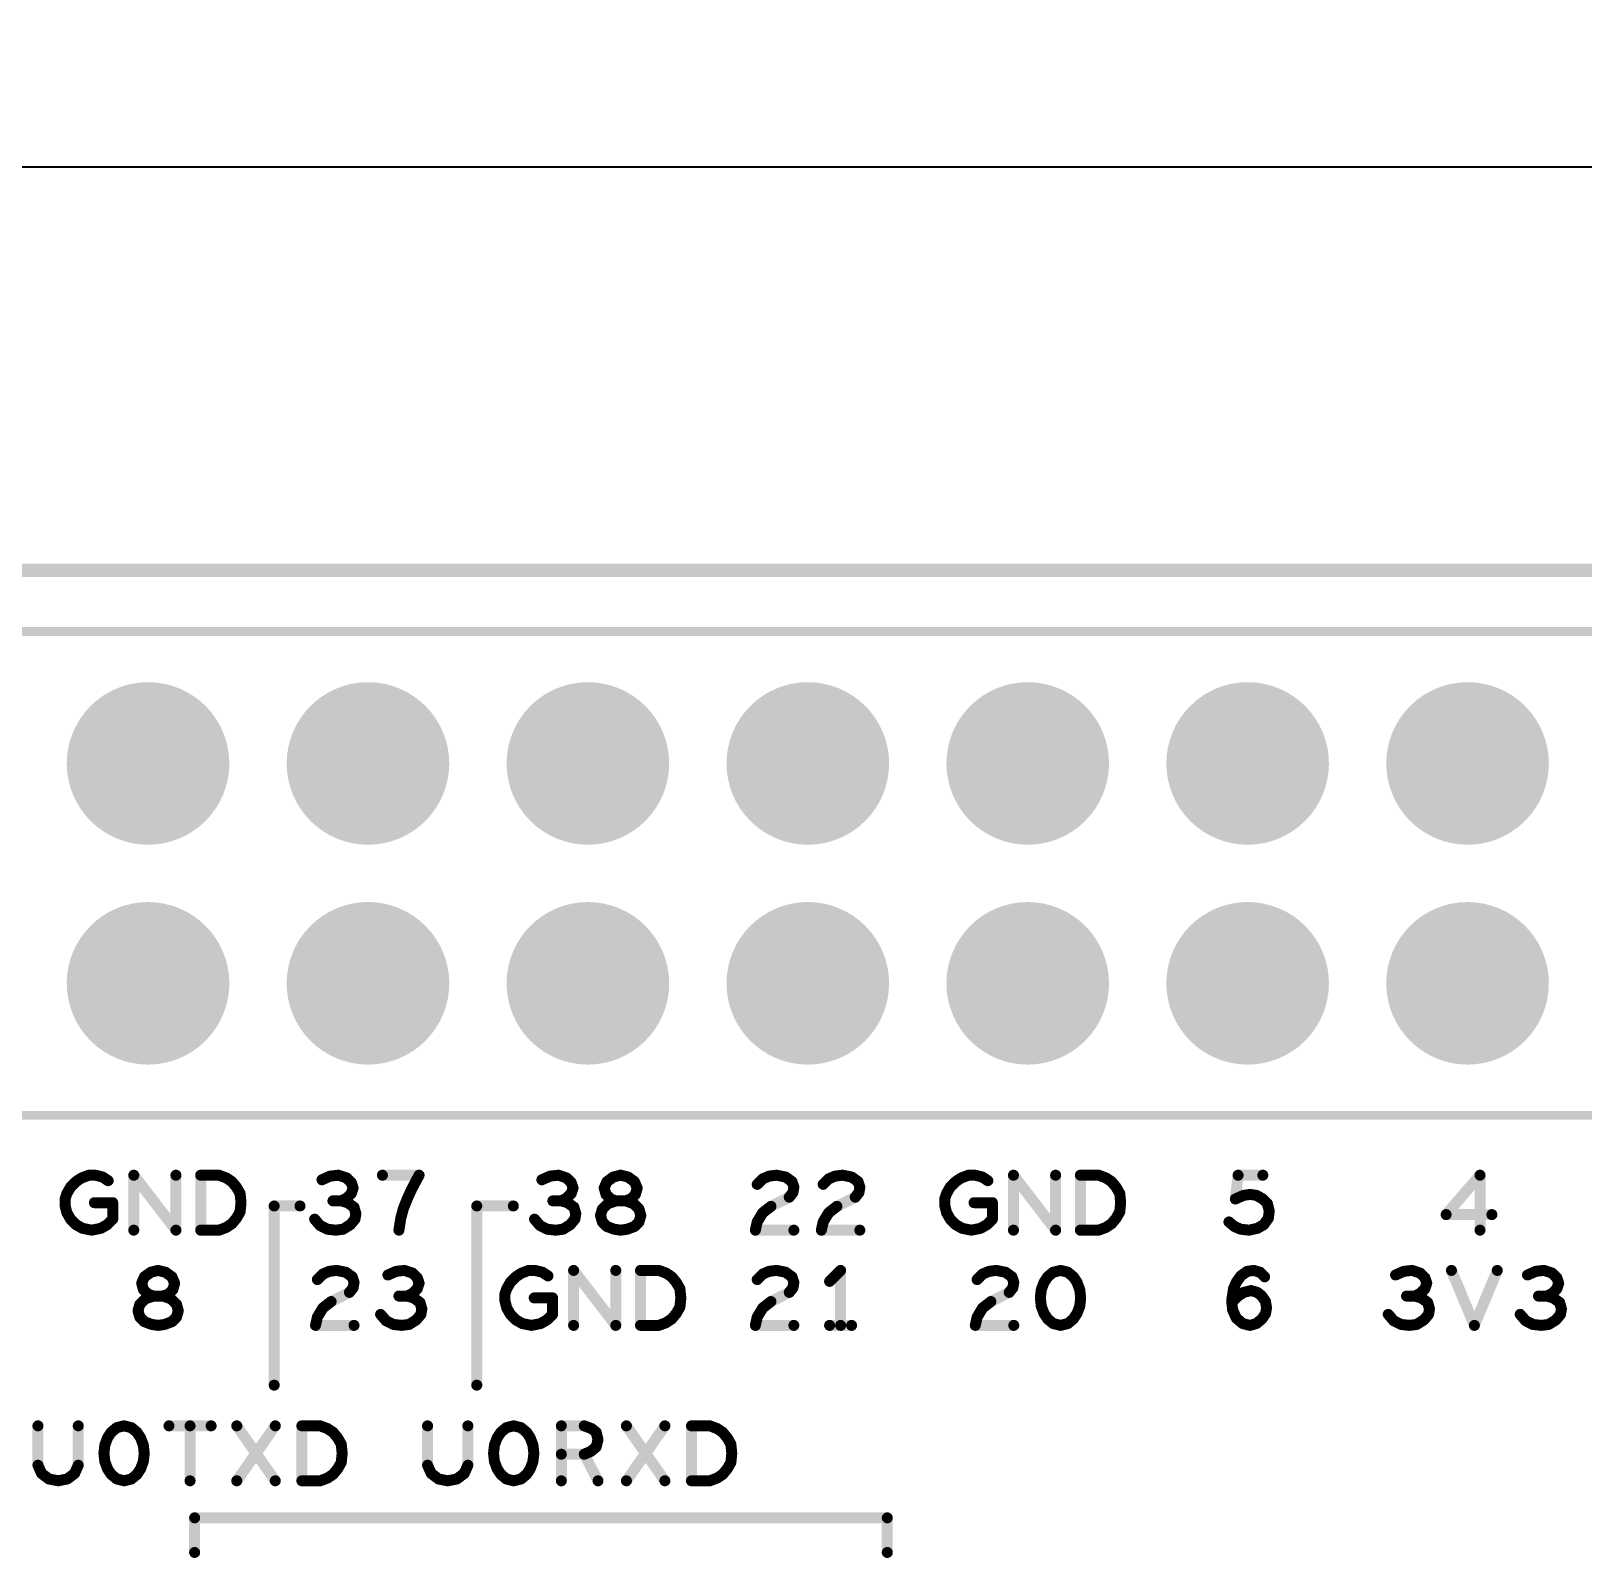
# Model space of a CAD drawing. Extents: x -11 to 101, y 2 to 100.
# Drawn here: x 13.1 to 31.02, y 73.09 to 90.73 of the extents above; entities that cross this region are included whole.
import ezdxf

# ---------------------------------------------------------------- set-up
doc = ezdxf.new("R2010")
doc.units = 0
doc.layers.get('0').update_dxf_attribs({"linetype": 'CONTINUOUS'})
doc.layers.get('DEFPOINTS').update_dxf_attribs({"linetype": 'CONTINUOUS'})
doc.layers.add('SILK_TOP_ART', color=251, linetype='CONTINUOUS')
doc.layers.add('SOLDER_TOP_ART', color=18, linetype='CONTINUOUS')
doc.dimstyles.get("Standard").update_dxf_attribs({"dimtxt": 3, "dimasz": 3, "dimexe": 0.18, "dimexo": 0, "dimgap": 1, "dimtad": 0, "dimtih": 1, "dimtoh": 1, "dimzin": 0, "dimcen": 0.09, "dimazin": 3, "dimtfac": 1, "dimtofl": 0, "dimtmove": 0, "dimatfit": 3})

# ---------------------------------------------------------------- blocks, each defined once
blk = doc.blocks.new('ROUND_165')
at = {"const_width": 0.0635}
blk.add_lwpolyline([(-0.03175, 0, 1), (0.03175, 0, 1)], format="xyb", close=True, dxfattribs=at)
blk = doc.blocks.new('ROUND_346')
at = {"const_width": 0.939}
blk.add_lwpolyline([(-0.4695, 0, 1), (0.4695, 0, 1)], format="xyb", close=True, dxfattribs=at)
blk = doc.blocks.new('*U167')
at = {"color": 0, "linetype": 'CONTINUOUS'}
blk.add_text('82.50', height=3, dxfattribs=at).set_placement((37.06, 87.687))
blk = doc.blocks.new('*D162')
at = {"color": 0, "linetype": 'CONTINUOUS'}
for p, q in [((1.038, 82.5), (1.038, 89.341)), ((83.538, 82.5), (83.538, 89.341)), ((4.038, 89.161), (36.229, 89.161)), ((80.538, 89.161), (48.347, 89.161))]:
    blk.add_line(p, q, dxfattribs=at)
for points in [[(4.038, 89.661), (4.038, 88.661), (1.038, 89.161)], [(80.538, 89.661), (80.538, 88.661), (83.538, 89.161)]]:
    blk.add_solid(points, dxfattribs=at)
at = {"layer": 'DEFPOINTS', "color": 0, "linetype": 'CONTINUOUS'}
for p in [(83.538, 89.161), (1.038, 82.5), (83.538, 82.5)]:
    blk.add_point(p, dxfattribs=at)
at = {"linetype": 'CONTINUOUS'}
blk.add_blockref('*U167', (0, 0), dxfattribs=at)

msp = doc.modelspace()

# ---------------------------------------------------------------- linework, layer by layer
at = {"layer": 'SILK_TOP_ART'}
for points, const_width in [([(35, 84.5), (3, 84.5)], 0.1524), ([(7.338, 83.794), (59.662, 83.794)], 0.1016), ([(59.662, 78.206), (7.338, 78.206)], 0.1016), ([(13.5128, 77.3016), (13.5551, 77.3757)], 0.127), ([(13.5551, 77.3757), (13.6186, 77.4392)], 0.127), ([(13.6186, 77.4392), (13.6821, 77.4815)], 0.127), ([(13.6821, 77.4815), (13.7668, 77.5133)], 0.127), ([(13.7668, 77.5133), (13.8409, 77.5133)], 0.127), ([(13.8409, 77.5133), (13.9255, 77.4921)], 0.127), ([(13.9255, 77.4921), (13.9891, 77.4498)], 0.127), ([(14.2854, 76.8783), (14.2854, 77.5133)], 0.127), ([(14.2854, 77.5133), (14.7722, 76.8783)], 0.127), ([(14.7722, 76.8783), (14.7722, 77.5133)], 0.127), ([(15.058, 76.8783), (15.058, 77.5133)], 0.127), ([(15.058, 77.5133), (15.2696, 77.5133)], 0.127), ([(15.2696, 77.5133), (15.3543, 77.4815)], 0.127), ([(15.3543, 77.4815), (15.4178, 77.4392)], 0.127), ([(15.4178, 77.4392), (15.4707, 77.3757)], 0.127), ([(15.4707, 77.3757), (15.5131, 77.3016)], 0.127), ([(16.5539, 77.5027), (16.4586, 77.4604)], 0.127), ([(16.6491, 77.5133), (16.5539, 77.5027)], 0.127), ([(16.7444, 77.4815), (16.6491, 77.5133)], 0.127), ([(16.7973, 77.4286), (16.7444, 77.4815)], 0.127), ([(16.8185, 77.3651), (16.7973, 77.4286)], 0.127), ([(17.5805, 77.5133), (17.1571, 77.5133)], 0.127), ([(17.4958, 77.3545), (17.5805, 77.5133)], 0.127), ([(19.0939, 77.5027), (18.9986, 77.4604)], 0.127), ([(19.1891, 77.5133), (19.0939, 77.5027)], 0.127), ([(19.2844, 77.4815), (19.1891, 77.5133)], 0.127), ([(19.3373, 77.4286), (19.2844, 77.4815)], 0.127), ([(19.3585, 77.3651), (19.3373, 77.4286)], 0.127), ([(19.7183, 77.3651), (19.7501, 77.4392)], 0.127), ([(19.7501, 77.4392), (19.8241, 77.4921)], 0.127), ([(19.8241, 77.4921), (19.9088, 77.5133)], 0.127), ([(19.9088, 77.5133), (19.9935, 77.4921)], 0.127), ([(19.9935, 77.4921), (20.0675, 77.4392)], 0.127), ([(20.0675, 77.4392), (20.0993, 77.3651)], 0.127), ([(21.4857, 77.4075), (21.5492, 77.471)], 0.127), ([(21.5492, 77.471), (21.6233, 77.5027)], 0.127), ([(21.6233, 77.5027), (21.708, 77.5133)], 0.127), ([(21.708, 77.5133), (21.8138, 77.4921)], 0.127), ([(21.8138, 77.4921), (21.8879, 77.4392)], 0.127), ([(21.8879, 77.4392), (21.9091, 77.3757)], 0.127), ([(21.9091, 77.3757), (21.8985, 77.3122)], 0.127), ([(22.2477, 77.4075), (22.3112, 77.471)], 0.127), ([(22.3112, 77.471), (22.3853, 77.5027)], 0.127), ([(22.3853, 77.5027), (22.47, 77.5133)], 0.127), ([(22.47, 77.5133), (22.5758, 77.4921)], 0.127), ([(22.5758, 77.4921), (22.6499, 77.4392)], 0.127), ([(22.6499, 77.4392), (22.6711, 77.3757)], 0.127), ([(22.6711, 77.3757), (22.6605, 77.3122)], 0.127), ([(23.6728, 77.3016), (23.7151, 77.3757)], 0.127), ([(23.7151, 77.3757), (23.7786, 77.4392)], 0.127), ([(23.7786, 77.4392), (23.8421, 77.4815)], 0.127), ([(23.8421, 77.4815), (23.9268, 77.5133)], 0.127), ([(23.9268, 77.5133), (24.0009, 77.5133)], 0.127), ([(24.0009, 77.5133), (24.0855, 77.4921)], 0.127), ([(24.0855, 77.4921), (24.1491, 77.4498)], 0.127), ([(24.4454, 76.8783), (24.4454, 77.5133)], 0.127), ([(24.4454, 77.5133), (24.9322, 76.8783)], 0.127), ([(24.9322, 76.8783), (24.9322, 77.5133)], 0.127), ([(25.218, 76.8783), (25.218, 77.5133)], 0.127), ([(25.218, 77.5133), (25.4296, 77.5133)], 0.127), ([(25.4296, 77.5133), (25.5143, 77.4815)], 0.127), ([(25.5143, 77.4815), (25.5778, 77.4392)], 0.127), ([(25.5778, 77.4392), (25.6307, 77.3757)], 0.127), ([(25.6307, 77.3757), (25.6731, 77.3016)], 0.127), ([(27.0081, 77.2381), (27.0398, 77.5133)], 0.127), ([(27.0398, 77.5133), (27.3255, 77.5133)], 0.127), ([(29.8338, 77.5133), (29.4422, 77.0582)], 0.127), ([(29.8338, 76.8783), (29.8338, 77.5133)], 0.127), ([(13.4916, 77.2381), (13.5128, 77.3016)], 0.127), ([(13.4916, 77.164), (13.4916, 77.2381)], 0.127), ([(13.8303, 77.1958), (14.042, 77.1958)], 0.127), ([(14.042, 77.1958), (14.042, 77.0053)], 0.127), ([(15.5131, 77.3016), (15.5236, 77.1958)], 0.127), ([(15.5236, 77.1958), (15.5131, 77.09)], 0.127), ([(16.6809, 77.217), (16.5856, 77.217)], 0.127), ([(16.6809, 77.217), (16.7444, 77.2487)], 0.127), ([(16.755, 77.1958), (16.6809, 77.217)], 0.127), ([(16.7444, 77.2487), (16.7973, 77.3016)], 0.127), ([(16.8291, 77.1429), (16.755, 77.1958)], 0.127), ([(16.7973, 77.3016), (16.8185, 77.3651)], 0.127), ([(17.4006, 77.1323), (17.4429, 77.2381)], 0.127), ([(17.4429, 77.2381), (17.4958, 77.3545)], 0.127), ([(19.2209, 77.217), (19.1256, 77.217)], 0.127), ([(19.2209, 77.217), (19.2844, 77.2487)], 0.127), ([(19.295, 77.1958), (19.2209, 77.217)], 0.127), ([(19.2844, 77.2487), (19.3373, 77.3016)], 0.127), ([(19.3691, 77.1429), (19.295, 77.1958)], 0.127), ([(19.3373, 77.3016), (19.3585, 77.3651)], 0.127), ([(19.7395, 77.291), (19.7183, 77.3651)], 0.127), ([(19.7924, 77.2381), (19.7395, 77.291)], 0.127), ([(19.8559, 77.217), (19.7606, 77.1852)], 0.127), ([(19.8559, 77.217), (19.7924, 77.2381)], 0.127), ([(19.9617, 77.217), (19.8559, 77.217)], 0.127), ([(19.9617, 77.217), (19.8559, 77.217)], 0.127), ([(20.0252, 77.2381), (19.9617, 77.217)], 0.127), ([(20.057, 77.1852), (19.9617, 77.217)], 0.127), ([(20.0781, 77.291), (20.0252, 77.2381)], 0.127), ([(20.0993, 77.3651), (20.0781, 77.291)], 0.127), ([(21.8561, 77.2593), (21.6445, 77.1535)], 0.127), ([(21.8985, 77.3122), (21.8561, 77.2593)], 0.127), ([(22.6181, 77.2593), (22.4065, 77.1535)], 0.127), ([(22.6605, 77.3122), (22.6181, 77.2593)], 0.127), ([(23.6516, 77.2381), (23.6728, 77.3016)], 0.127), ([(23.6516, 77.164), (23.6516, 77.2381)], 0.127), ([(23.9903, 77.1958), (24.202, 77.1958)], 0.127), ([(24.202, 77.1958), (24.202, 77.0053)], 0.127), ([(25.6731, 77.3016), (25.6836, 77.1958)], 0.127), ([(25.6836, 77.1958), (25.6731, 77.09)], 0.127), ([(27.1033, 77.2805), (27.0081, 77.2381)], 0.127), ([(27.1774, 77.291), (27.1033, 77.2805)], 0.127), ([(27.2515, 77.2805), (27.1774, 77.291)], 0.127), ([(27.3255, 77.2381), (27.2515, 77.2805)], 0.127), ([(27.3785, 77.1852), (27.3255, 77.2381)], 0.127), ([(13.5128, 77.0794), (13.4916, 77.164)], 0.127), ([(13.5551, 77.0053), (13.5128, 77.0794)], 0.127), ([(15.4707, 77.0159), (15.4178, 76.9524)], 0.127), ([(15.5131, 77.09), (15.4707, 77.0159)], 0.127), ([(15.9068, 75.0876), (15.9068, 77.1577)], 0.127), ([(15.9068, 77.1577), (16.2052, 77.1577)], 0.127), ([(16.8502, 77.0688), (16.8291, 77.1429)], 0.127), ([(16.8396, 77.0053), (16.8502, 77.0688)], 0.127), ([(17.3476, 76.8783), (17.3688, 77.0159)], 0.127), ([(17.3688, 77.0159), (17.4006, 77.1323)], 0.127), ([(18.2468, 75.0876), (18.2468, 77.1577)], 0.127), ([(18.2468, 77.1577), (18.669, 77.1577)], 0.127), ([(19.3902, 77.0688), (19.3691, 77.1429)], 0.127), ([(19.3796, 77.0053), (19.3902, 77.0688)], 0.127), ([(19.6971, 77.1217), (19.676, 77.0476)], 0.127), ([(19.676, 77.0476), (19.6971, 76.9735)], 0.127), ([(19.7606, 77.1852), (19.6971, 77.1217)], 0.127), ([(20.1205, 77.1217), (20.057, 77.1852)], 0.127), ([(20.1416, 77.0476), (20.1205, 77.1217)], 0.127), ([(20.1205, 76.9735), (20.1416, 77.0476)], 0.127), ([(21.5492, 77.0794), (21.4857, 76.9735)], 0.127), ([(21.6445, 77.1535), (21.5492, 77.0794)], 0.127), ([(22.3112, 77.0794), (22.2477, 76.9735)], 0.127), ([(22.4065, 77.1535), (22.3112, 77.0794)], 0.127), ([(23.6728, 77.0794), (23.6516, 77.164)], 0.127), ([(23.7151, 77.0053), (23.6728, 77.0794)], 0.127), ([(25.6307, 77.0159), (25.5778, 76.9524)], 0.127), ([(25.6731, 77.09), (25.6307, 77.0159)], 0.127), ([(27.3361, 76.9418), (27.3891, 77.0159)], 0.127), ([(27.3996, 77.1005), (27.3785, 77.1852)], 0.127), ([(27.3891, 77.0159), (27.3996, 77.1005)], 0.127), ([(29.4422, 77.0582), (29.9714, 77.0582)], 0.127), ([(13.6186, 76.9418), (13.5551, 77.0053)], 0.127), ([(13.6927, 76.8995), (13.6186, 76.9418)], 0.127), ([(13.7986, 76.8783), (13.6927, 76.8995)], 0.127), ([(13.9044, 76.8995), (13.7986, 76.8783)], 0.127), ([(13.9785, 76.9418), (13.9044, 76.8995)], 0.127), ([(14.042, 77.0053), (13.9785, 76.9418)], 0.127), ([(15.2696, 76.8783), (15.058, 76.8783)], 0.127), ([(15.3543, 76.91), (15.2696, 76.8783)], 0.127), ([(15.4178, 76.9524), (15.3543, 76.91)], 0.127), ([(16.374, 77.0053), (16.4375, 76.9312)], 0.127), ([(16.4375, 76.9312), (16.5221, 76.8889)], 0.127), ([(16.5221, 76.8889), (16.6174, 76.8783)], 0.127), ([(16.6174, 76.8783), (16.7021, 76.8889)], 0.127), ([(16.7021, 76.8889), (16.7867, 76.9418)], 0.127), ([(16.7867, 76.9418), (16.8396, 77.0053)], 0.127), ([(18.914, 77.0053), (18.9775, 76.9312)], 0.127), ([(18.9775, 76.9312), (19.0621, 76.8889)], 0.127), ([(19.0621, 76.8889), (19.1574, 76.8783)], 0.127), ([(19.1574, 76.8783), (19.2421, 76.8889)], 0.127), ([(19.2421, 76.8889), (19.3267, 76.9418)], 0.127), ([(19.3267, 76.9418), (19.3796, 77.0053)], 0.127), ([(19.6971, 76.9735), (19.7501, 76.9206)], 0.127), ([(19.7501, 76.9206), (19.8347, 76.8889)], 0.127), ([(19.8347, 76.8889), (19.9088, 76.8783)], 0.127), ([(19.9088, 76.8783), (19.9829, 76.8889)], 0.127), ([(19.9829, 76.8889), (20.0675, 76.9206)], 0.127), ([(20.0675, 76.9206), (20.1205, 76.9735)], 0.127), ([(21.4857, 76.9735), (21.4645, 76.8783)], 0.127), ([(21.4645, 76.8783), (21.9091, 76.8783)], 0.127), ([(22.2477, 76.9735), (22.2265, 76.8783)], 0.127), ([(22.2265, 76.8783), (22.6711, 76.8783)], 0.127), ([(23.7786, 76.9418), (23.7151, 77.0053)], 0.127), ([(23.8527, 76.8995), (23.7786, 76.9418)], 0.127), ([(23.9586, 76.8783), (23.8527, 76.8995)], 0.127), ([(24.0644, 76.8995), (23.9586, 76.8783)], 0.127), ([(24.1385, 76.9418), (24.0644, 76.8995)], 0.127), ([(24.202, 77.0053), (24.1385, 76.9418)], 0.127), ([(25.4296, 76.8783), (25.218, 76.8783)], 0.127), ([(25.5143, 76.91), (25.4296, 76.8783)], 0.127), ([(25.5778, 76.9524), (25.5143, 76.91)], 0.127), ([(26.934, 76.9735), (26.9975, 76.9206)], 0.127), ([(26.9975, 76.9206), (27.0715, 76.8889)], 0.127), ([(27.0715, 76.8889), (27.1668, 76.8783)], 0.127), ([(27.1668, 76.8783), (27.2621, 76.8995)], 0.127), ([(27.2621, 76.8995), (27.3361, 76.9418)], 0.127), ([(14.3763, 76.2651), (14.4081, 76.3392)], 0.127), ([(14.4081, 76.3392), (14.4821, 76.3921)], 0.127), ([(14.4821, 76.3921), (14.5668, 76.4133)], 0.127), ([(14.5668, 76.4133), (14.6515, 76.3921)], 0.127), ([(14.6515, 76.3921), (14.7255, 76.3392)], 0.127), ([(14.7255, 76.3392), (14.7573, 76.2651)], 0.127), ([(16.4057, 76.3075), (16.4692, 76.371)], 0.127), ([(16.4692, 76.371), (16.5433, 76.4027)], 0.127), ([(16.5433, 76.4027), (16.628, 76.4133)], 0.127), ([(16.628, 76.4133), (16.7338, 76.3921)], 0.127), ([(16.7338, 76.3921), (16.8079, 76.3392)], 0.127), ([(16.8079, 76.3392), (16.8291, 76.2757)], 0.127), ([(17.3159, 76.4027), (17.2206, 76.3604)], 0.127), ([(17.4111, 76.4133), (17.3159, 76.4027)], 0.127), ([(17.5064, 76.3815), (17.4111, 76.4133)], 0.127), ([(17.5593, 76.3286), (17.5064, 76.3815)], 0.127), ([(17.5805, 76.2651), (17.5593, 76.3286)], 0.127), ([(18.6351, 76.2757), (18.6986, 76.3392)], 0.127), ([(18.6986, 76.3392), (18.7621, 76.3815)], 0.127), ([(18.7621, 76.3815), (18.8468, 76.4133)], 0.127), ([(18.8468, 76.4133), (18.9209, 76.4133)], 0.127), ([(18.9209, 76.4133), (19.0055, 76.3921)], 0.127), ([(19.0055, 76.3921), (19.0691, 76.3498)], 0.127), ([(19.3654, 75.7783), (19.3654, 76.4133)], 0.127), ([(19.3654, 76.4133), (19.8522, 75.7783)], 0.127), ([(19.8522, 75.7783), (19.8522, 76.4133)], 0.127), ([(20.138, 75.7783), (20.138, 76.4133)], 0.127), ([(20.138, 76.4133), (20.3496, 76.4133)], 0.127), ([(20.3496, 76.4133), (20.4343, 76.3815)], 0.127), ([(20.4343, 76.3815), (20.4978, 76.3392)], 0.127), ([(20.4978, 76.3392), (20.5507, 76.2757)], 0.127), ([(21.4857, 76.3075), (21.5492, 76.371)], 0.127), ([(21.5492, 76.371), (21.6233, 76.4027)], 0.127), ([(21.6233, 76.4027), (21.708, 76.4133)], 0.127), ([(21.708, 76.4133), (21.8138, 76.3921)], 0.127), ([(21.8138, 76.3921), (21.8879, 76.3392)], 0.127), ([(21.8879, 76.3392), (21.9091, 76.2757)], 0.127), ([(22.4488, 76.4133), (22.3218, 76.2863)], 0.127), ([(22.4488, 75.7783), (22.4488, 76.4133)], 0.127), ([(24.0257, 76.3075), (24.0892, 76.371)], 0.127), ([(24.0892, 76.371), (24.1633, 76.4027)], 0.127), ([(24.1633, 76.4027), (24.248, 76.4133)], 0.127), ([(24.248, 76.4133), (24.3538, 76.3921)], 0.127), ([(24.3538, 76.3921), (24.4279, 76.3392)], 0.127), ([(24.4279, 76.3392), (24.4491, 76.2757)], 0.127), ([(24.8406, 76.3392), (24.7983, 76.2757)], 0.127), ([(24.9041, 76.3921), (24.8406, 76.3392)], 0.127), ([(24.9888, 76.4133), (24.9041, 76.3921)], 0.127), ([(25.0735, 76.3921), (24.9888, 76.4133)], 0.127), ([(25.137, 76.3392), (25.0735, 76.3921)], 0.127), ([(25.1793, 76.2757), (25.137, 76.3392)], 0.127), ([(27.0186, 76.2757), (27.0715, 76.3498)], 0.127), ([(27.0715, 76.3498), (27.1456, 76.4027)], 0.127), ([(27.1456, 76.4027), (27.2197, 76.4133)], 0.127), ([(27.2197, 76.4133), (27.2938, 76.3921)], 0.127), ([(27.2938, 76.3921), (27.3467, 76.3392)], 0.127), ([(28.9539, 76.4027), (28.8586, 76.3604)], 0.127), ([(29.0491, 76.4133), (28.9539, 76.4027)], 0.127), ([(29.1444, 76.3815), (29.0491, 76.4133)], 0.127), ([(29.1973, 76.3286), (29.1444, 76.3815)], 0.127), ([(29.2185, 76.2651), (29.1973, 76.3286)], 0.127), ([(29.5042, 76.4133), (29.7688, 75.7783)], 0.127), ([(29.7688, 75.7783), (30.0334, 76.4133)], 0.127), ([(30.4779, 76.4027), (30.3826, 76.3604)], 0.127), ([(30.5731, 76.4133), (30.4779, 76.4027)], 0.127), ([(30.6684, 76.3815), (30.5731, 76.4133)], 0.127), ([(30.7213, 76.3286), (30.6684, 76.3815)], 0.127), ([(30.7425, 76.2651), (30.7213, 76.3286)], 0.127), ([(14.3975, 76.191), (14.3763, 76.2651)], 0.127), ([(14.4504, 76.1381), (14.3975, 76.191)], 0.127), ([(14.5139, 76.117), (14.4186, 76.0852)], 0.127), ([(14.5139, 76.117), (14.4504, 76.1381)], 0.127), ([(14.6197, 76.117), (14.5139, 76.117)], 0.127), ([(14.6197, 76.117), (14.5139, 76.117)], 0.127), ([(14.6832, 76.1381), (14.6197, 76.117)], 0.127), ([(14.715, 76.0852), (14.6197, 76.117)], 0.127), ([(14.7361, 76.191), (14.6832, 76.1381)], 0.127), ([(14.7573, 76.2651), (14.7361, 76.191)], 0.127), ([(16.7761, 76.1593), (16.5645, 76.0535)], 0.127), ([(16.8185, 76.2122), (16.7761, 76.1593)], 0.127), ([(16.8291, 76.2757), (16.8185, 76.2122)], 0.127), ([(17.4429, 76.117), (17.3476, 76.117)], 0.127), ([(17.4429, 76.117), (17.5064, 76.1487)], 0.127), ([(17.517, 76.0958), (17.4429, 76.117)], 0.127), ([(17.5064, 76.1487), (17.5593, 76.2016)], 0.127), ([(17.5593, 76.2016), (17.5805, 76.2651)], 0.127), ([(18.5716, 76.1381), (18.5928, 76.2016)], 0.127), ([(18.5716, 76.064), (18.5716, 76.1381)], 0.127), ([(18.5928, 76.2016), (18.6351, 76.2757)], 0.127), ([(20.5507, 76.2757), (20.5931, 76.2016)], 0.127), ([(20.5931, 76.2016), (20.6036, 76.0958)], 0.127), ([(21.8561, 76.1593), (21.6445, 76.0535)], 0.127), ([(21.8985, 76.2122), (21.8561, 76.1593)], 0.127), ([(21.9091, 76.2757), (21.8985, 76.2122)], 0.127), ([(24.3961, 76.1593), (24.1845, 76.0535)], 0.127), ([(24.4385, 76.2122), (24.3961, 76.1593)], 0.127), ([(24.4491, 76.2757), (24.4385, 76.2122)], 0.127), ([(24.7665, 76.191), (24.756, 76.0958)], 0.127), ([(24.7983, 76.2757), (24.7665, 76.191)], 0.127), ([(25.2111, 76.191), (25.1793, 76.2757)], 0.127), ([(25.2216, 76.0958), (25.2111, 76.191)], 0.127), ([(26.9657, 76.064), (26.9869, 76.2016)], 0.127), ([(26.9657, 76.0429), (27.0398, 76.117)], 0.127), ([(26.9869, 76.2016), (27.0186, 76.2757)], 0.127), ([(27.0398, 76.117), (27.1033, 76.1593)], 0.127), ([(27.1033, 76.1593), (27.188, 76.1805)], 0.127), ([(27.188, 76.1805), (27.2621, 76.1593)], 0.127), ([(27.2621, 76.1593), (27.315, 76.117)], 0.127), ([(27.315, 76.117), (27.3573, 76.0535)], 0.127), ([(29.0809, 76.117), (28.9856, 76.117)], 0.127), ([(29.0809, 76.117), (29.1444, 76.1487)], 0.127), ([(29.155, 76.0958), (29.0809, 76.117)], 0.127), ([(29.1444, 76.1487), (29.1973, 76.2016)], 0.127), ([(29.1973, 76.2016), (29.2185, 76.2651)], 0.127), ([(30.6049, 76.117), (30.5096, 76.117)], 0.127), ([(30.6049, 76.117), (30.6684, 76.1487)], 0.127), ([(30.679, 76.0958), (30.6049, 76.117)], 0.127), ([(30.6684, 76.1487), (30.7213, 76.2016)], 0.127), ([(30.7213, 76.2016), (30.7425, 76.2651)], 0.127), ([(14.3551, 76.0217), (14.334, 75.9476)], 0.127), ([(14.334, 75.9476), (14.3551, 75.8735)], 0.127), ([(14.4186, 76.0852), (14.3551, 76.0217)], 0.127), ([(14.7785, 76.0217), (14.715, 76.0852)], 0.127), ([(14.7996, 75.9476), (14.7785, 76.0217)], 0.127), ([(14.7785, 75.8735), (14.7996, 75.9476)], 0.127), ([(16.4692, 75.9794), (16.4057, 75.8735)], 0.127), ([(16.5645, 76.0535), (16.4692, 75.9794)], 0.127), ([(17.5911, 76.0429), (17.517, 76.0958)], 0.127), ([(17.6122, 75.9688), (17.5911, 76.0429)], 0.127), ([(17.6016, 75.9053), (17.6122, 75.9688)], 0.127), ([(18.5928, 75.9794), (18.5716, 76.064)], 0.127), ([(18.6351, 75.9053), (18.5928, 75.9794)], 0.127), ([(18.9103, 76.0958), (19.122, 76.0958)], 0.127), ([(19.122, 76.0958), (19.122, 75.9053)], 0.127), ([(20.5931, 75.99), (20.5507, 75.9159)], 0.127), ([(20.6036, 76.0958), (20.5931, 75.99)], 0.127), ([(21.5492, 75.9794), (21.4857, 75.8735)], 0.127), ([(21.6445, 76.0535), (21.5492, 75.9794)], 0.127), ([(24.0892, 75.9794), (24.0257, 75.8735)], 0.127), ([(24.1845, 76.0535), (24.0892, 75.9794)], 0.127), ([(24.756, 76.0958), (24.7665, 76.0005)], 0.127), ([(24.7665, 76.0005), (24.7983, 75.9159)], 0.127), ([(25.1793, 75.9159), (25.2111, 76.0005)], 0.127), ([(25.2111, 76.0005), (25.2216, 76.0958)], 0.127), ([(26.9763, 75.9582), (26.9657, 76.064)], 0.127), ([(27.0186, 75.8629), (26.9763, 75.9582)], 0.127), ([(27.3573, 76.0535), (27.3679, 75.9794)], 0.127), ([(27.3679, 75.9794), (27.3573, 75.9159)], 0.127), ([(29.2291, 76.0429), (29.155, 76.0958)], 0.127), ([(29.2502, 75.9688), (29.2291, 76.0429)], 0.127), ([(29.2396, 75.9053), (29.2502, 75.9688)], 0.127), ([(30.7531, 76.0429), (30.679, 76.0958)], 0.127), ([(30.7742, 75.9688), (30.7531, 76.0429)], 0.127), ([(30.7636, 75.9053), (30.7742, 75.9688)], 0.127), ([(14.3551, 75.8735), (14.4081, 75.8206)], 0.127), ([(14.4081, 75.8206), (14.4927, 75.7889)], 0.127), ([(14.4927, 75.7889), (14.5668, 75.7783)], 0.127), ([(14.5668, 75.7783), (14.6409, 75.7889)], 0.127), ([(14.6409, 75.7889), (14.7255, 75.8206)], 0.127), ([(14.7255, 75.8206), (14.7785, 75.8735)], 0.127), ([(16.4057, 75.8735), (16.3845, 75.7783)], 0.127), ([(16.3845, 75.7783), (16.8291, 75.7783)], 0.127), ([(17.136, 75.9053), (17.1995, 75.8312)], 0.127), ([(17.1995, 75.8312), (17.2841, 75.7889)], 0.127), ([(17.2841, 75.7889), (17.3794, 75.7783)], 0.127), ([(17.3794, 75.7783), (17.4641, 75.7889)], 0.127), ([(17.4641, 75.7889), (17.5487, 75.8418)], 0.127), ([(17.5487, 75.8418), (17.6016, 75.9053)], 0.127), ([(18.6986, 75.8418), (18.6351, 75.9053)], 0.127), ([(18.7727, 75.7995), (18.6986, 75.8418)], 0.127), ([(18.8786, 75.7783), (18.7727, 75.7995)], 0.127), ([(18.9844, 75.7995), (18.8786, 75.7783)], 0.127), ([(19.0585, 75.8418), (18.9844, 75.7995)], 0.127), ([(19.122, 75.9053), (19.0585, 75.8418)], 0.127), ([(20.3496, 75.7783), (20.138, 75.7783)], 0.127), ([(20.4343, 75.81), (20.3496, 75.7783)], 0.127), ([(20.4978, 75.8524), (20.4343, 75.81)], 0.127), ([(20.5507, 75.9159), (20.4978, 75.8524)], 0.127), ([(21.4857, 75.8735), (21.4645, 75.7783)], 0.127), ([(21.4645, 75.7783), (21.9091, 75.7783)], 0.127), ([(22.3218, 75.7783), (22.5758, 75.7783)], 0.127), ([(24.0257, 75.8735), (24.0045, 75.7783)], 0.127), ([(24.0045, 75.7783), (24.4491, 75.7783)], 0.127), ([(24.7983, 75.9159), (24.8406, 75.8524)], 0.127), ([(24.8406, 75.8524), (24.9041, 75.7995)], 0.127), ([(24.9041, 75.7995), (24.9888, 75.7783)], 0.127), ([(24.9888, 75.7783), (25.0735, 75.7995)], 0.127), ([(25.0735, 75.7995), (25.137, 75.8524)], 0.127), ([(25.137, 75.8524), (25.1793, 75.9159)], 0.127), ([(27.0927, 75.7995), (27.0186, 75.8629)], 0.127), ([(27.1774, 75.7783), (27.0927, 75.7995)], 0.127), ([(27.2515, 75.7995), (27.1774, 75.7783)], 0.127), ([(27.315, 75.8524), (27.2515, 75.7995)], 0.127), ([(27.3573, 75.9159), (27.315, 75.8524)], 0.127), ([(28.774, 75.9053), (28.8375, 75.8312)], 0.127), ([(28.8375, 75.8312), (28.9221, 75.7889)], 0.127), ([(28.9221, 75.7889), (29.0174, 75.7783)], 0.127), ([(29.0174, 75.7783), (29.1021, 75.7889)], 0.127), ([(29.1021, 75.7889), (29.1867, 75.8418)], 0.127), ([(29.1867, 75.8418), (29.2396, 75.9053)], 0.127), ([(30.298, 75.9053), (30.3615, 75.8312)], 0.127), ([(30.3615, 75.8312), (30.4461, 75.7889)], 0.127), ([(30.4461, 75.7889), (30.5414, 75.7783)], 0.127), ([(30.5414, 75.7783), (30.6261, 75.7889)], 0.127), ([(30.6261, 75.7889), (30.7107, 75.8418)], 0.127), ([(30.7107, 75.8418), (30.7636, 75.9053)], 0.127), ([(13.1784, 74.6177), (13.1784, 74.1626)], 0.127), ([(13.644, 74.1626), (13.644, 74.6177)], 0.127), ([(14.025, 74.5436), (13.9827, 74.4801)], 0.127), ([(14.0885, 74.5965), (14.025, 74.5436)], 0.127), ([(14.1732, 74.6177), (14.0885, 74.5965)], 0.127), ([(14.2579, 74.5965), (14.1732, 74.6177)], 0.127), ([(14.3214, 74.5436), (14.2579, 74.5965)], 0.127), ([(14.3637, 74.4801), (14.3214, 74.5436)], 0.127), ([(14.6918, 74.6177), (15.1786, 74.6177)], 0.127), ([(14.9352, 74.6177), (14.9352, 73.9827)], 0.127), ([(15.4749, 73.9827), (15.9195, 74.6177)], 0.127), ([(15.4749, 74.6177), (15.9195, 73.9827)], 0.127), ([(16.2264, 73.9827), (16.2264, 74.6177)], 0.127), ([(16.2264, 74.6177), (16.438, 74.6177)], 0.127), ([(16.438, 74.6177), (16.5227, 74.5859)], 0.127), ([(16.5227, 74.5859), (16.5862, 74.5436)], 0.127), ([(16.5862, 74.5436), (16.6391, 74.4801)], 0.127), ([(17.6784, 74.6177), (17.6784, 74.1626)], 0.127), ([(18.144, 74.1626), (18.144, 74.6177)], 0.127), ([(18.525, 74.5436), (18.4827, 74.4801)], 0.127), ([(18.5885, 74.5965), (18.525, 74.5436)], 0.127), ([(18.6732, 74.6177), (18.5885, 74.5965)], 0.127), ([(18.7579, 74.5965), (18.6732, 74.6177)], 0.127), ([(18.8214, 74.5436), (18.7579, 74.5965)], 0.127), ([(18.8637, 74.4801), (18.8214, 74.5436)], 0.127), ([(19.2235, 73.9827), (19.2235, 74.6177)], 0.127), ([(19.2235, 74.6177), (19.4881, 74.6177)], 0.127), ([(19.4881, 74.6177), (19.5728, 74.5859)], 0.127), ([(19.5728, 74.5859), (19.6257, 74.5436)], 0.127), ([(19.6257, 74.5436), (19.6469, 74.4589)], 0.127), ([(19.9749, 73.9827), (20.4195, 74.6177)], 0.127), ([(19.9749, 74.6177), (20.4195, 73.9827)], 0.127), ([(20.7264, 73.9827), (20.7264, 74.6177)], 0.127), ([(20.7264, 74.6177), (20.938, 74.6177)], 0.127), ([(20.938, 74.6177), (21.0227, 74.5859)], 0.127), ([(21.0227, 74.5859), (21.0862, 74.5436)], 0.127), ([(21.0862, 74.5436), (21.1391, 74.4801)], 0.127), ([(13.9509, 74.3954), (13.9404, 74.3002)], 0.127), ([(13.9827, 74.4801), (13.9509, 74.3954)], 0.127), ([(14.3955, 74.3954), (14.3637, 74.4801)], 0.127), ([(14.406, 74.3002), (14.3955, 74.3954)], 0.127), ([(16.6391, 74.4801), (16.6815, 74.406)], 0.127), ([(16.6815, 74.406), (16.692, 74.3002)], 0.127), ([(18.4509, 74.3954), (18.4404, 74.3002)], 0.127), ([(18.4827, 74.4801), (18.4509, 74.3954)], 0.127), ([(18.8955, 74.3954), (18.8637, 74.4801)], 0.127), ([(18.906, 74.3002), (18.8955, 74.3954)], 0.127), ([(19.6257, 74.3743), (19.5622, 74.3214)], 0.127), ([(19.6469, 74.4589), (19.6257, 74.3743)], 0.127), ([(21.1391, 74.4801), (21.1815, 74.406)], 0.127), ([(21.1815, 74.406), (21.192, 74.3002)], 0.127), ([(13.1784, 74.1626), (13.2207, 74.0673)], 0.127), ([(13.6017, 74.0673), (13.644, 74.1626)], 0.127), ([(13.9404, 74.3002), (13.9509, 74.2049)], 0.127), ([(13.9509, 74.2049), (13.9827, 74.1203)], 0.127), ([(14.3637, 74.1203), (14.3955, 74.2049)], 0.127), ([(14.3955, 74.2049), (14.406, 74.3002)], 0.127), ([(16.6815, 74.1944), (16.6391, 74.1203)], 0.127), ([(16.692, 74.3002), (16.6815, 74.1944)], 0.127), ([(17.6784, 74.1626), (17.7207, 74.0673)], 0.127), ([(18.1017, 74.0673), (18.144, 74.1626)], 0.127), ([(18.4404, 74.3002), (18.4509, 74.2049)], 0.127), ([(18.4509, 74.2049), (18.4827, 74.1203)], 0.127), ([(18.8637, 74.1203), (18.8955, 74.2049)], 0.127), ([(18.8955, 74.2049), (18.906, 74.3002)], 0.127), ([(19.4881, 74.2896), (19.2235, 74.2896)], 0.127), ([(19.5622, 74.3214), (19.4881, 74.2896)], 0.127), ([(19.4881, 74.2896), (19.6469, 73.9827)], 0.127), ([(21.1815, 74.1944), (21.1391, 74.1203)], 0.127), ([(21.192, 74.3002), (21.1815, 74.1944)], 0.127), ([(13.2207, 74.0673), (13.3054, 74.0039)], 0.127), ([(13.3054, 74.0039), (13.4112, 73.9827)], 0.127), ([(13.4112, 73.9827), (13.517, 74.0039)], 0.127), ([(13.517, 74.0039), (13.6017, 74.0673)], 0.127), ([(13.9827, 74.1203), (14.025, 74.0568)], 0.127), ([(14.025, 74.0568), (14.0885, 74.0039)], 0.127), ([(14.0885, 74.0039), (14.1732, 73.9827)], 0.127), ([(14.1732, 73.9827), (14.2579, 74.0039)], 0.127), ([(14.2579, 74.0039), (14.3214, 74.0568)], 0.127), ([(14.3214, 74.0568), (14.3637, 74.1203)], 0.127), ([(16.438, 73.9827), (16.2264, 73.9827)], 0.127), ([(16.5227, 74.0144), (16.438, 73.9827)], 0.127), ([(16.5862, 74.0568), (16.5227, 74.0144)], 0.127), ([(16.6391, 74.1203), (16.5862, 74.0568)], 0.127), ([(17.7207, 74.0673), (17.8054, 74.0039)], 0.127), ([(17.8054, 74.0039), (17.9112, 73.9827)], 0.127), ([(17.9112, 73.9827), (18.017, 74.0039)], 0.127), ([(18.017, 74.0039), (18.1017, 74.0673)], 0.127), ([(18.4827, 74.1203), (18.525, 74.0568)], 0.127), ([(18.525, 74.0568), (18.5885, 74.0039)], 0.127), ([(18.5885, 74.0039), (18.6732, 73.9827)], 0.127), ([(18.6732, 73.9827), (18.7579, 74.0039)], 0.127), ([(18.7579, 74.0039), (18.8214, 74.0568)], 0.127), ([(18.8214, 74.0568), (18.8637, 74.1203)], 0.127), ([(20.938, 73.9827), (20.7264, 73.9827)], 0.127), ([(21.0227, 74.0144), (20.938, 73.9827)], 0.127), ([(21.0862, 74.0568), (21.0227, 74.0144)], 0.127), ([(21.1391, 74.1203), (21.0862, 74.0568)], 0.127), ([(14.988, 73.1548), (14.988, 73.5548)], 0.127), ([(14.988, 73.5548), (22.988, 73.5548)], 0.127), ([(22.988, 73.5548), (22.988, 73.1548)], 0.127)]:
    msp.add_lwpolyline(points, dxfattribs=dict(at, const_width=const_width))
at = {"layer": 'SOLDER_TOP_ART', "const_width": 0.1524}
msp.add_lwpolyline([(35, 84.5), (3, 84.5)], dxfattribs=at)

# ---------------------------------------------------------------- block references
at = {"layer": 'SILK_TOP_ART'}
for p in [(13.5551, 77.3757), (13.6186, 77.4392), (13.6821, 77.4815), (13.7668, 77.5133), (13.8409, 77.5133), (13.9255, 77.4921), (13.9891, 77.4498), (14.2854, 77.5133), (14.7722, 77.5133), (15.058, 77.5133), (15.2696, 77.5133), (15.3543, 77.4815), (15.4178, 77.4392), (15.4707, 77.3757), (16.4586, 77.4604), (16.5539, 77.5027), (16.6491, 77.5133), (16.7444, 77.4815), (16.7973, 77.4286), (17.1571, 77.5133), (17.5805, 77.5133), (18.9986, 77.4604), (19.0939, 77.5027), (19.1891, 77.5133), (19.2844, 77.4815), (19.3373, 77.4286), (19.7501, 77.4392), (19.8241, 77.4921), (19.9088, 77.5133), (19.9935, 77.4921), (20.0675, 77.4392), (21.4857, 77.4075), (21.5492, 77.471), (21.6233, 77.5027), (21.708, 77.5133), (21.8138, 77.4921), (21.8879, 77.4392), (21.9091, 77.3757), (22.2477, 77.4075), (22.3112, 77.471), (22.3853, 77.5027), (22.47, 77.5133), (22.5758, 77.4921), (22.6499, 77.4392), (22.6711, 77.3757), (23.7151, 77.3757), (23.7786, 77.4392), (23.8421, 77.4815), (23.9268, 77.5133), (24.0009, 77.5133), (24.0855, 77.4921), (24.1491, 77.4498), (24.4454, 77.5133), (24.9322, 77.5133), (25.218, 77.5133), (25.4296, 77.5133), (25.5143, 77.4815), (25.5778, 77.4392), (25.6307, 77.3757), (27.0398, 77.5133), (27.3255, 77.5133), (29.8338, 77.5133), (13.4916, 77.2381), (13.5128, 77.3016), (13.8303, 77.1958), (14.042, 77.1958), (15.5131, 77.3016), (15.5236, 77.1958), (16.5856, 77.217), (16.6809, 77.217), (16.6809, 77.217), (16.7444, 77.2487), (16.755, 77.1958), (16.7973, 77.3016), (16.8185, 77.3651), (17.4429, 77.2381), (17.4958, 77.3545), (19.1256, 77.217), (19.2209, 77.217), (19.2209, 77.217), (19.2844, 77.2487), (19.295, 77.1958), (19.3373, 77.3016), (19.3585, 77.3651), (19.7183, 77.3651), (19.7395, 77.291), (19.7924, 77.2381), (19.8559, 77.217), (19.8559, 77.217), (19.9617, 77.217), (19.9617, 77.217), (20.0252, 77.2381), (20.0781, 77.291), (20.0993, 77.3651), (21.8561, 77.2593), (21.8985, 77.3122), (22.6181, 77.2593), (22.6605, 77.3122), (23.6516, 77.2381), (23.6728, 77.3016), (23.9903, 77.1958), (24.202, 77.1958), (25.6731, 77.3016), (25.6836, 77.1958), (27.0081, 77.2381), (27.1033, 77.2805), (27.1774, 77.291), (27.2515, 77.2805), (27.3255, 77.2381), (13.4916, 77.164), (13.5128, 77.0794), (15.4707, 77.0159), (15.5131, 77.09), (15.9068, 77.1577), (16.2052, 77.1577), (16.8291, 77.1429), (16.8502, 77.0688), (17.3688, 77.0159), (17.4006, 77.1323), (18.2468, 77.1577), (18.669, 77.1577), (19.3691, 77.1429), (19.3902, 77.0688), (19.676, 77.0476), (19.6971, 77.1217), (19.7606, 77.1852), (20.057, 77.1852), (20.1205, 77.1217), (20.1416, 77.0476), (21.5492, 77.0794), (21.6445, 77.1535), (22.3112, 77.0794), (22.4065, 77.1535), (23.6516, 77.164), (23.6728, 77.0794), (25.6307, 77.0159), (25.6731, 77.09), (27.3785, 77.1852), (27.3891, 77.0159), (27.3996, 77.1005), (29.4422, 77.0582), (29.9714, 77.0582), (13.5551, 77.0053), (13.6186, 76.9418), (13.6927, 76.8995), (13.7986, 76.8783), (13.9044, 76.8995), (13.9785, 76.9418), (14.042, 77.0053), (14.2854, 76.8783), (14.7722, 76.8783), (15.058, 76.8783), (15.058, 76.8783), (15.2696, 76.8783), (15.3543, 76.91), (15.4178, 76.9524), (16.374, 77.0053), (16.4375, 76.9312), (16.5221, 76.8889), (16.6174, 76.8783), (16.7021, 76.8889), (16.7867, 76.9418), (16.8396, 77.0053), (17.3476, 76.8783), (18.914, 77.0053), (18.9775, 76.9312), (19.0621, 76.8889), (19.1574, 76.8783), (19.2421, 76.8889), (19.3267, 76.9418), (19.3796, 77.0053), (19.6971, 76.9735), (19.7501, 76.9206), (19.8347, 76.8889), (19.9088, 76.8783), (19.9088, 76.8783), (19.9829, 76.8889), (20.0675, 76.9206), (20.1205, 76.9735), (21.4645, 76.8783), (21.4857, 76.9735), (21.9091, 76.8783), (22.2265, 76.8783), (22.2477, 76.9735), (22.6711, 76.8783), (23.7151, 77.0053), (23.7786, 76.9418), (23.8527, 76.8995), (23.9586, 76.8783), (24.0644, 76.8995), (24.1385, 76.9418), (24.202, 77.0053), (24.4454, 76.8783), (24.9322, 76.8783), (25.218, 76.8783), (25.218, 76.8783), (25.4296, 76.8783), (25.5143, 76.91), (25.5778, 76.9524), (26.934, 76.9735), (26.9975, 76.9206), (27.0715, 76.8889), (27.1668, 76.8783), (27.2621, 76.8995), (27.3361, 76.9418), (29.8338, 76.8783), (14.4081, 76.3392), (14.4821, 76.3921), (14.5668, 76.4133), (14.6515, 76.3921), (14.7255, 76.3392), (16.4057, 76.3075), (16.4692, 76.371), (16.5433, 76.4027), (16.628, 76.4133), (16.7338, 76.3921), (16.8079, 76.3392), (17.2206, 76.3604), (17.3159, 76.4027), (17.4111, 76.4133), (17.5064, 76.3815), (17.5593, 76.3286), (18.6986, 76.3392), (18.7621, 76.3815), (18.8468, 76.4133), (18.9209, 76.4133), (19.0055, 76.3921), (19.0691, 76.3498), (19.3654, 76.4133), (19.8522, 76.4133), (20.138, 76.4133), (20.3496, 76.4133), (20.4343, 76.3815), (20.4978, 76.3392), (21.4857, 76.3075), (21.5492, 76.371), (21.6233, 76.4027), (21.708, 76.4133), (21.8138, 76.3921), (21.8879, 76.3392), (22.4488, 76.4133), (24.0257, 76.3075), (24.0892, 76.371), (24.1633, 76.4027), (24.248, 76.4133), (24.3538, 76.3921), (24.4279, 76.3392), (24.8406, 76.3392), (24.9041, 76.3921), (24.9888, 76.4133), (24.9888, 76.4133), (25.0735, 76.3921), (25.137, 76.3392), (27.0715, 76.3498), (27.1456, 76.4027), (27.2197, 76.4133), (27.2938, 76.3921), (27.3467, 76.3392), (28.8586, 76.3604), (28.9539, 76.4027), (29.0491, 76.4133), (29.1444, 76.3815), (29.1973, 76.3286), (29.5042, 76.4133), (30.0334, 76.4133), (30.3826, 76.3604), (30.4779, 76.4027), (30.5731, 76.4133), (30.6684, 76.3815), (30.7213, 76.3286), (14.3763, 76.2651), (14.3975, 76.191), (14.4504, 76.1381), (14.5139, 76.117), (14.5139, 76.117), (14.6197, 76.117), (14.6197, 76.117), (14.6832, 76.1381), (14.7361, 76.191), (14.7573, 76.2651), (16.7761, 76.1593), (16.8185, 76.2122), (16.8291, 76.2757), (17.3476, 76.117), (17.4429, 76.117), (17.4429, 76.117), (17.5064, 76.1487), (17.5593, 76.2016), (17.5805, 76.2651), (18.5716, 76.1381), (18.5928, 76.2016), (18.6351, 76.2757), (20.5507, 76.2757), (20.5931, 76.2016), (21.8561, 76.1593), (21.8985, 76.2122), (21.9091, 76.2757), (22.3218, 76.2863), (24.3961, 76.1593), (24.4385, 76.2122), (24.4491, 76.2757), (24.7665, 76.191), (24.7983, 76.2757), (25.1793, 76.2757), (25.2111, 76.191), (26.9869, 76.2016), (27.0186, 76.2757), (27.0398, 76.117), (27.1033, 76.1593), (27.188, 76.1805), (27.2621, 76.1593), (27.315, 76.117), (28.9856, 76.117), (29.0809, 76.117), (29.0809, 76.117), (29.1444, 76.1487), (29.1973, 76.2016), (29.2185, 76.2651), (30.5096, 76.117), (30.6049, 76.117), (30.6049, 76.117), (30.6684, 76.1487), (30.7213, 76.2016), (30.7425, 76.2651), (14.334, 75.9476), (14.3551, 76.0217), (14.4186, 76.0852), (14.715, 76.0852), (14.7785, 76.0217), (14.7996, 75.9476), (16.4692, 75.9794), (16.5645, 76.0535), (17.517, 76.0958), (17.5911, 76.0429), (17.6122, 75.9688), (18.5716, 76.064), (18.5928, 75.9794), (18.9103, 76.0958), (19.122, 76.0958), (20.5931, 75.99), (20.6036, 76.0958), (21.5492, 75.9794), (21.6445, 76.0535), (24.0892, 75.9794), (24.1845, 76.0535), (24.756, 76.0958), (24.7665, 76.0005), (25.2111, 76.0005), (25.2216, 76.0958), (26.9657, 76.064), (26.9657, 76.0429), (26.9763, 75.9582), (27.3573, 76.0535), (27.3679, 75.9794), (29.155, 76.0958), (29.2291, 76.0429), (29.2502, 75.9688), (30.679, 76.0958), (30.7531, 76.0429), (30.7742, 75.9688), (14.3551, 75.8735), (14.4081, 75.8206), (14.4927, 75.7889), (14.5668, 75.7783), (14.5668, 75.7783), (14.6409, 75.7889), (14.7255, 75.8206), (14.7785, 75.8735), (16.3845, 75.7783), (16.4057, 75.8735), (16.8291, 75.7783), (17.136, 75.9053), (17.1995, 75.8312), (17.2841, 75.7889), (17.3794, 75.7783), (17.4641, 75.7889), (17.5487, 75.8418), (17.6016, 75.9053), (18.6351, 75.9053), (18.6986, 75.8418), (18.7727, 75.7995), (18.8786, 75.7783), (18.9844, 75.7995), (19.0585, 75.8418), (19.122, 75.9053), (19.3654, 75.7783), (19.8522, 75.7783), (20.138, 75.7783), (20.138, 75.7783), (20.3496, 75.7783), (20.4343, 75.81), (20.4978, 75.8524), (20.5507, 75.9159), (21.4645, 75.7783), (21.4857, 75.8735), (21.9091, 75.7783), (22.3218, 75.7783), (22.4488, 75.7783), (22.5758, 75.7783), (24.0045, 75.7783), (24.0257, 75.8735), (24.4491, 75.7783), (24.7983, 75.9159), (24.8406, 75.8524), (24.9041, 75.7995), (24.9888, 75.7783), (25.0735, 75.7995), (25.137, 75.8524), (25.1793, 75.9159), (27.0186, 75.8629), (27.0927, 75.7995), (27.1774, 75.7783), (27.2515, 75.7995), (27.315, 75.8524), (27.3573, 75.9159), (28.774, 75.9053), (28.8375, 75.8312), (28.9221, 75.7889), (29.0174, 75.7783), (29.1021, 75.7889), (29.1867, 75.8418), (29.2396, 75.9053), (29.7688, 75.7783), (30.298, 75.9053), (30.3615, 75.8312), (30.4461, 75.7889), (30.5414, 75.7783), (30.6261, 75.7889), (30.7107, 75.8418), (30.7636, 75.9053), (15.9068, 75.0876), (18.2468, 75.0876), (13.1784, 74.6177), (13.644, 74.6177), (14.025, 74.5436), (14.0885, 74.5965), (14.1732, 74.6177), (14.1732, 74.6177), (14.2579, 74.5965), (14.3214, 74.5436), (14.6918, 74.6177), (14.9352, 74.6177), (15.1786, 74.6177), (15.4749, 74.6177), (15.9195, 74.6177), (16.2264, 74.6177), (16.438, 74.6177), (16.5227, 74.5859), (16.5862, 74.5436), (17.6784, 74.6177), (18.144, 74.6177), (18.525, 74.5436), (18.5885, 74.5965), (18.6732, 74.6177), (18.6732, 74.6177), (18.7579, 74.5965), (18.8214, 74.5436), (19.2235, 74.6177), (19.4881, 74.6177), (19.5728, 74.5859), (19.6257, 74.5436), (19.9749, 74.6177), (20.4195, 74.6177), (20.7264, 74.6177), (20.938, 74.6177), (21.0227, 74.5859), (21.0862, 74.5436), (13.9509, 74.3954), (13.9827, 74.4801), (14.3637, 74.4801), (14.3955, 74.3954), (16.6391, 74.4801), (16.6815, 74.406), (18.4509, 74.3954), (18.4827, 74.4801), (18.8637, 74.4801), (18.8955, 74.3954), (19.6257, 74.3743), (19.6469, 74.4589), (21.1391, 74.4801), (21.1815, 74.406), (13.1784, 74.1626), (13.644, 74.1626), (13.9404, 74.3002), (13.9509, 74.2049), (14.3955, 74.2049), (14.406, 74.3002), (16.6815, 74.1944), (16.692, 74.3002), (17.6784, 74.1626), (18.144, 74.1626), (18.4404, 74.3002), (18.4509, 74.2049), (18.8955, 74.2049), (18.906, 74.3002), (19.2235, 74.2896), (19.4881, 74.2896), (19.4881, 74.2896), (19.5622, 74.3214), (21.1815, 74.1944), (21.192, 74.3002), (13.2207, 74.0673), (13.3054, 74.0039), (13.4112, 73.9827), (13.517, 74.0039), (13.6017, 74.0673), (13.9827, 74.1203), (14.025, 74.0568), (14.0885, 74.0039), (14.1732, 73.9827), (14.2579, 74.0039), (14.3214, 74.0568), (14.3637, 74.1203), (14.9352, 73.9827), (15.4749, 73.9827), (15.9195, 73.9827), (16.2264, 73.9827), (16.2264, 73.9827), (16.438, 73.9827), (16.5227, 74.0144), (16.5862, 74.0568), (16.6391, 74.1203), (17.7207, 74.0673), (17.8054, 74.0039), (17.9112, 73.9827), (18.017, 74.0039), (18.1017, 74.0673), (18.4827, 74.1203), (18.525, 74.0568), (18.5885, 74.0039), (18.6732, 73.9827), (18.7579, 74.0039), (18.8214, 74.0568), (18.8637, 74.1203), (19.2235, 73.9827), (19.6469, 73.9827), (19.9749, 73.9827), (20.4195, 73.9827), (20.7264, 73.9827), (20.7264, 73.9827), (20.938, 73.9827), (21.0227, 74.0144), (21.0862, 74.0568), (21.1391, 74.1203), (14.988, 73.5548), (22.988, 73.5548), (14.988, 73.1548), (22.988, 73.1548)]:
    msp.add_blockref('ROUND_165', p, dxfattribs=at)
at = {"layer": 'SOLDER_TOP_ART'}
for p in [(14.45, 82.27), (16.99, 82.27), (19.53, 82.27), (22.07, 82.27), (24.61, 82.27), (27.15, 82.27), (29.69, 82.27), (14.45, 79.73), (16.99, 79.73), (19.53, 79.73), (22.07, 79.73), (24.61, 79.73), (27.15, 79.73), (29.69, 79.73)]:
    msp.add_blockref('ROUND_346', p, dxfattribs=at)

# ---------------------------------------------------------------- dimensions: what is measured, and where the dimension line sits
at = {"linetype": 'CONTINUOUS'}
dim = msp.add_linear_dim(base=(83.5381, 89.161098), p1=(1.0381, 82.5), p2=(83.5381, 82.5), dimstyle='Standard', dxfattribs=at)
dim.commit()
dim.dimension.update_dxf_attribs({"geometry": '*D162', "text_midpoint": (42.2881, 89.161098)})

doc.saveas('drawing.dxf')
